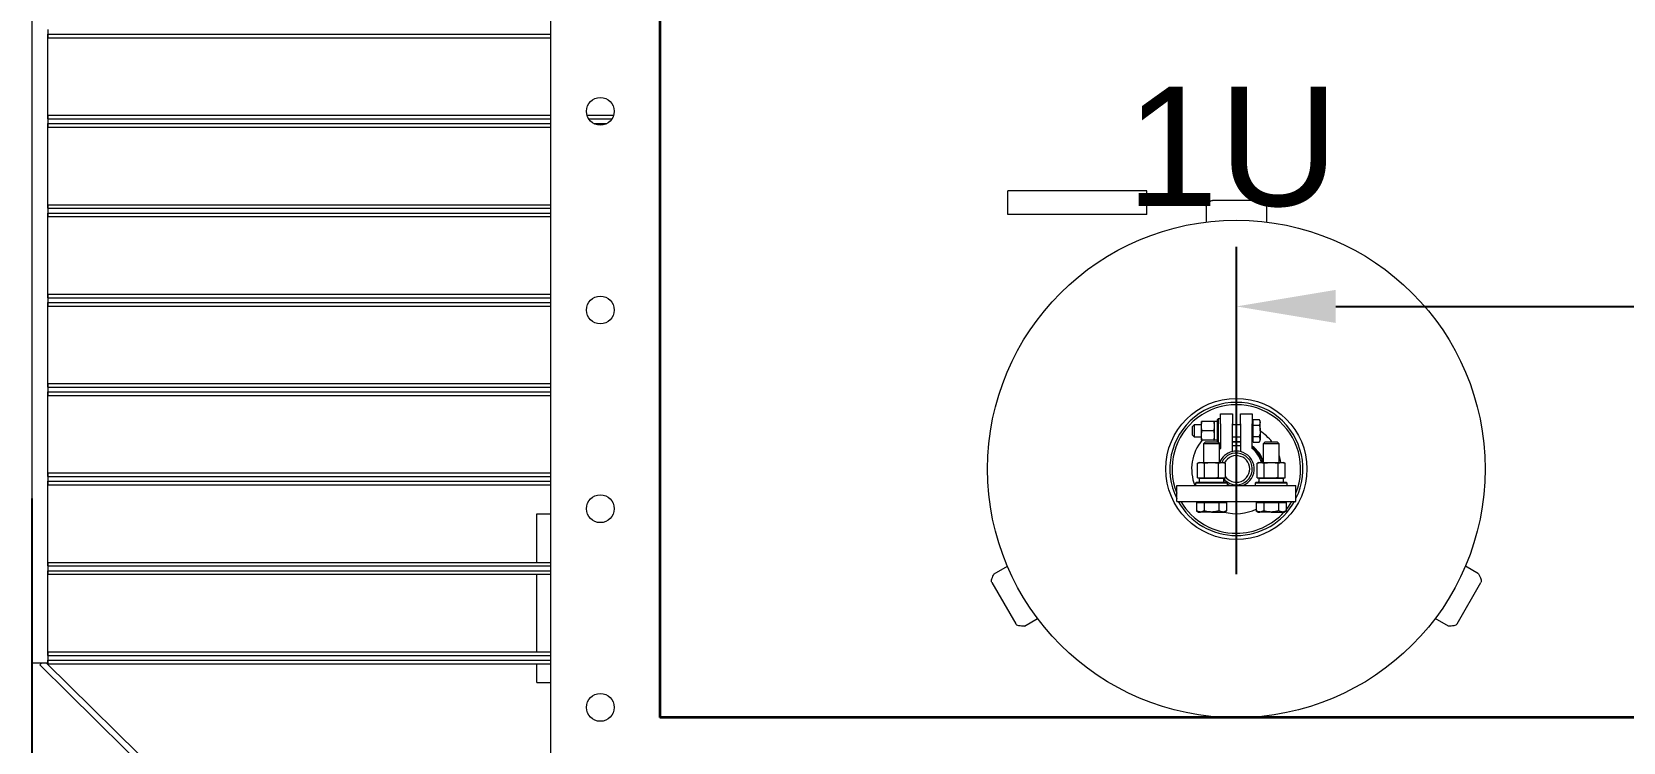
# Model space of a CAD drawing. Header units: millimetres. Extents: x 51507 to 66627, y -17810 to -7118.
# Drawn here: x 56061 to 56862, y -12912 to -12554 of the extents above; entities that cross this region are included whole.
import ezdxf
from ezdxf.enums import TextEntityAlignment as Align

# ---------------------------------------------------------------- set-up
doc = ezdxf.new("R2010")
doc.units = ezdxf.units.MM
doc.header["$LTSCALE"] = 10
for name, color, linetype, lineweight in [('2', 3, 'Continuous', 25), ('粗实线', 4, 'Continuous', 18), ('细实线', 3, 'Continuous', 35)]:
    doc.layers.add(name, color=color, linetype=linetype, lineweight=lineweight)
doc.styles.get("Standard").update_dxf_attribs({"font": ''})
doc.styles.get('Standard').set_extended_font_data('arial')
doc.dimstyles.new('1-10', dxfattribs={"dimscale": 10, "dimtxt": 3.5, "dimasz": 2.5, "dimexe": 1.5, "dimexo": 1, "dimgap": 0.5, "dimtad": 1, "dimtxsty": 'Standard', "dimcen": 2.5, "dimdle": 5, "dimclrd": 3, "dimclre": 3, "dimclrt": 3, "dimadec": 0, "dimazin": 0, "dimtfac": 1, "dimtmove": 0, "dimatfit": 2, "dimfxl": 0, "dimtolj": 1, "dimarcsym": 0})
doc.dimstyles.new('2', dxfattribs={"dimscale": 20, "dimtxt": 2.5, "dimasz": 2.5, "dimexe": 1.5, "dimexo": 0, "dimgap": 0.5, "dimtad": 1, "dimtoh": 1, "dimtxsty": 'Standard', "dimcen": -2.5, "dimdle": 5, "dimclrd": 3, "dimclre": 3, "dimclrt": 3, "dimazin": 2, "dimtfac": 1, "dimtmove": 0, "dimatfit": 2, "dimfxl": 0, "dimtolj": 1, "dimarcsym": 0})

# ---------------------------------------------------------------- blocks, each defined once
blk = doc.blocks.new('*X49')
at = {"layer": '2'}
for points in [[(56717.41, -12683.97), (56717.41, -12700.64), (56667.41, -12692.31)], [(57217.41, -12683.97), (57217.41, -12700.64), (57267.41, -12692.31)]]:
    blk.add_hatch(color=3, dxfattribs=at).paths.add_polyline_path(points, flags=0)
at = {"layer": '2', "color": 3, "lineweight": -2}
for p, q in [((56667.41, -12827.08), (56667.41, -12662.31)), ((57267.41, -12827.08), (57267.41, -12662.31)), ((56717.41, -12692.31), (57217.41, -12692.31))]:
    blk.add_line(p, q, dxfattribs=at)
at = {"layer": '2', "color": 3, "insert": (56967.41, -12656.78), "char_height": 50, "width": 221.0366, "attachment_point": 5}
blk.add_mtext('600', dxfattribs=at)
blk = doc.blocks.new('*X51')
at = {"layer": '2', "linetype": 'Continuous'}
for points in [[(56061.41, -13452.37), (56086.41, -13448.2), (56086.41, -13456.54)], [(58473.41, -13452.37), (58448.41, -13448.2), (58448.41, -13456.54)]]:
    blk.add_hatch(color=3, dxfattribs=at).paths.add_polyline_path(points, flags=0)
at = {"layer": '2', "color": 3, "linetype": 'Continuous'}
for p, q in [((56061.41, -12789.02), (56061.41, -13467.37)), ((58473.41, -12875.93), (58473.41, -13467.37)), ((56061.41, -13452.37), (58473.41, -13452.37))]:
    blk.add_line(p, q, dxfattribs=at)
at = {"layer": '2', "color": 3, "insert": (57267.41, -13429.51), "char_height": 35, "width": 209.9466, "attachment_point": 5}
blk.add_mtext('2420', dxfattribs=at)

msp = doc.modelspace()

# ---------------------------------------------------------------- linework, layer by layer
at = {"layer": '粗实线'}
for p, q in [((56322.409, -11974.113), (56322.409, -12954.113)), ((56061.409, -12056.613), (56061.409, -12871.613)), ((56069.409, -12552.913), (56069.409, -12555.313)), ((56069.409, -12597.913), (56069.409, -12555.313)), ((56069.409, -12555.313), (56322.409, -12555.313)), ((56069.409, -12555.313), (56069.409, -12557.113)), ((56069.409, -12557.113), (56322.409, -12557.113)), ((56069.409, -12596.113), (56069.409, -12557.113)), ((56069.409, -12596.113), (56322.409, -12596.113)), ((56069.409, -12596.113), (56069.409, -12597.913)), ((56069.409, -12597.913), (56069.409, -12600.313)), ((56069.409, -12597.913), (56322.409, -12597.913)), ((56069.409, -12642.913), (56069.409, -12600.313)), ((56069.409, -12600.313), (56322.409, -12600.313)), ((56069.409, -12600.313), (56069.409, -12602.113)), ((56340.701, -12596.113), (56354.117, -12596.113)), ((56341.53, -12597.913), (56353.288, -12597.913)), ((56344.159, -12600.313), (56350.658, -12600.313)), ((56069.409, -12602.113), (56322.409, -12602.113)), ((56069.409, -12641.113), (56069.409, -12602.113)), ((56069.409, -12641.113), (56322.409, -12641.113)), ((56069.409, -12641.113), (56069.409, -12642.913)), ((56552.409, -12646.113), (56552.409, -12634.113)), ((56622.409, -12634.113), (56552.409, -12634.113)), ((56622.409, -12646.113), (56622.409, -12634.113)), ((56679.409, -12638.986), (56655.409, -12638.986)), ((56069.409, -12642.913), (56069.409, -12645.313)), ((56069.409, -12642.913), (56322.409, -12642.913)), ((56069.409, -12687.913), (56069.409, -12645.313)), ((56069.409, -12645.313), (56322.409, -12645.313)), ((56069.409, -12645.313), (56069.409, -12647.113)), ((56069.409, -12647.113), (56322.409, -12647.113)), ((56069.409, -12686.113), (56069.409, -12647.113)), ((56622.409, -12646.113), (56552.409, -12646.113)), ((56652.209, -12642.186), (56652.209, -12649.871)), ((56682.609, -12642.186), (56682.609, -12649.871)), ((56069.409, -12686.113), (56322.409, -12686.113)), ((56069.409, -12686.113), (56069.409, -12687.913)), ((56069.409, -12687.913), (56069.409, -12690.313)), ((56069.409, -12687.913), (56322.409, -12687.913)), ((56069.409, -12732.913), (56069.409, -12690.313)), ((56069.409, -12690.313), (56322.409, -12690.313)), ((56069.409, -12690.313), (56069.409, -12692.113)), ((56069.409, -12692.113), (56322.409, -12692.113)), ((56069.409, -12731.113), (56069.409, -12692.113)), ((56069.409, -12731.113), (56322.409, -12731.113)), ((56069.409, -12731.113), (56069.409, -12732.913)), ((56069.409, -12732.913), (56069.409, -12735.313)), ((56069.409, -12732.913), (56322.409, -12732.913)), ((56069.409, -12777.913), (56069.409, -12735.313)), ((56069.409, -12735.313), (56322.409, -12735.313)), ((56069.409, -12735.313), (56069.409, -12737.113)), ((56069.409, -12737.113), (56322.409, -12737.113)), ((56069.409, -12776.113), (56069.409, -12737.113)), ((56646.209, -12751.916), (56645.409, -12752.716)), ((56645.409, -12754.916), (56645.409, -12752.716)), ((56649.809, -12751.916), (56646.209, -12751.916)), ((56646.209, -12751.916), (56646.209, -12754.916)), ((56649.809, -12752.558), (56650.004, -12750.2)), ((56650.004, -12750.2), (56649.809, -12750.2)), ((56649.809, -12752.558), (56649.809, -12750.2)), ((56650.004, -12754.916), (56649.809, -12752.558)), ((56649.809, -12757.273), (56649.809, -12752.558)), ((56656.013, -12750.2), (56650.004, -12750.2)), ((56656.013, -12750.2), (56656.209, -12752.558)), ((56656.209, -12750.2), (56656.013, -12750.2)), ((56656.209, -12752.558), (56656.013, -12754.916)), ((56656.209, -12750.2), (56656.209, -12752.558)), ((56657.809, -12750.275), (56656.209, -12750.275)), ((56656.209, -12752.558), (56656.209, -12757.273)), ((56658.209, -12748.916), (56657.809, -12749.316)), ((56657.809, -12749.316), (56657.809, -12760.472)), ((56659.409, -12748.916), (56658.209, -12748.916)), ((56658.209, -12748.916), (56658.209, -12760.772)), ((56659.409, -12751.416), (56659.409, -12746.416)), ((56659.409, -12746.416), (56665.409, -12746.416)), ((56659.409, -12751.416), (56659.409, -12763.866)), ((56665.409, -12746.416), (56665.409, -12751.416)), ((56665.409, -12765.338), (56665.409, -12751.416)), ((56665.409, -12751.702), (56667.409, -12751.613)), ((56669.409, -12751.916), (56665.409, -12751.916)), ((56667.409, -12751.613), (56669.409, -12751.702)), ((56669.409, -12751.416), (56669.409, -12746.416)), ((56669.409, -12746.416), (56675.409, -12746.416)), ((56669.409, -12751.416), (56669.409, -12765.338)), ((56675.409, -12746.416), (56675.409, -12751.416)), ((56675.909, -12749.916), (56675.409, -12749.916)), ((56675.409, -12763.866), (56675.409, -12751.416)), ((56675.909, -12750.585), (56675.909, -12749.142)), ((56675.909, -12749.142), (56678.962, -12749.142)), ((56675.909, -12752.029), (56675.909, -12750.585)), ((56675.909, -12752.029), (56678.962, -12752.029)), ((56675.909, -12754.916), (56675.909, -12752.029)), ((56679.409, -12749.916), (56678.962, -12749.142)), ((56678.962, -12749.142), (56679.409, -12750.585)), ((56679.409, -12750.585), (56679.409, -12749.916)), ((56679.409, -12754.916), (56679.409, -12750.585)), ((56645.409, -12757.116), (56645.409, -12754.916)), ((56645.409, -12757.116), (56646.209, -12757.916)), ((56646.209, -12754.916), (56646.209, -12757.916)), ((56646.209, -12757.916), (56649.809, -12757.916)), ((56649.809, -12757.273), (56650.004, -12754.916)), ((56650.004, -12759.631), (56649.809, -12757.273)), ((56649.809, -12759.631), (56649.809, -12757.273)), ((56649.809, -12759.631), (56650.004, -12759.631)), ((56656.013, -12754.916), (56650.004, -12754.916)), ((56656.013, -12759.631), (56650.004, -12759.631)), ((56651.909, -12760.472), (56650.909, -12761.472)), ((56650.909, -12761.472), (56650.909, -12770.872)), ((56654.909, -12761.472), (56650.909, -12761.472)), ((56651.909, -12760.472), (56654.909, -12760.472)), ((56654.909, -12760.472), (56657.909, -12760.472)), ((56658.909, -12761.472), (56654.909, -12761.472)), ((56656.013, -12754.916), (56656.209, -12757.273)), ((56656.209, -12757.273), (56656.013, -12759.631)), ((56656.013, -12759.631), (56656.209, -12759.631)), ((56656.209, -12757.273), (56656.209, -12759.631)), ((56657.809, -12759.539), (56656.209, -12759.539)), ((56658.909, -12761.472), (56657.909, -12760.472)), ((56658.352, -12760.916), (56659.409, -12760.916)), ((56658.909, -12770.872), (56658.909, -12761.472)), ((56665.409, -12757.916), (56669.409, -12757.916)), ((56665.409, -12760.256), (56667.409, -12760.113)), ((56665.409, -12760.635), (56667.409, -12760.488)), ((56667.409, -12760.113), (56669.409, -12760.256)), ((56667.409, -12760.488), (56669.409, -12760.635)), ((56675.409, -12759.916), (56675.909, -12759.916)), ((56675.909, -12757.802), (56675.909, -12754.916)), ((56675.909, -12757.802), (56678.962, -12757.802)), ((56675.909, -12759.246), (56675.909, -12757.802)), ((56675.909, -12760.689), (56675.909, -12759.246)), ((56675.909, -12760.689), (56678.962, -12760.689)), ((56678.962, -12757.802), (56679.409, -12759.246)), ((56678.962, -12760.689), (56679.409, -12759.916)), ((56679.409, -12754.916), (56679.409, -12759.246)), ((56679.409, -12759.916), (56679.409, -12759.246)), ((56681.909, -12760.472), (56680.909, -12761.472)), ((56680.909, -12761.472), (56680.909, -12770.872)), ((56684.909, -12761.472), (56680.909, -12761.472)), ((56681.909, -12760.472), (56684.909, -12760.472)), ((56684.909, -12760.472), (56687.909, -12760.472)), ((56688.909, -12761.472), (56684.909, -12761.472)), ((56688.909, -12761.472), (56687.909, -12760.472)), ((56688.909, -12770.872), (56688.909, -12761.472)), ((56659.409, -12763.866), (56658.909, -12764.277)), ((56669.409, -12762.53), (56665.409, -12762.53)), ((56069.409, -12776.113), (56322.409, -12776.113)), ((56069.409, -12776.113), (56069.409, -12777.913)), ((56648.76, -12770.872), (56647.809, -12771.127)), ((56647.809, -12771.127), (56649.584, -12770.872)), ((56647.809, -12778.517), (56647.809, -12771.127)), ((56648.76, -12770.872), (56649.584, -12770.872)), ((56649.584, -12770.872), (56651.359, -12771.127)), ((56649.584, -12770.872), (56654.909, -12770.872)), ((56651.359, -12771.127), (56654.909, -12770.872)), ((56651.359, -12778.517), (56651.359, -12771.127)), ((56654.909, -12770.872), (56660.234, -12770.872)), ((56658.459, -12771.127), (56660.234, -12770.872)), ((56658.459, -12778.517), (56658.459, -12771.127)), ((56660.234, -12770.872), (56662.009, -12771.127)), ((56660.234, -12770.872), (56661.058, -12770.872)), ((56662.009, -12771.127), (56661.058, -12770.872)), ((56662.009, -12778.517), (56662.009, -12771.127)), ((56678.76, -12770.872), (56677.809, -12771.127)), ((56677.809, -12771.127), (56679.584, -12770.872)), ((56677.809, -12778.517), (56677.809, -12771.127)), ((56678.76, -12770.872), (56679.584, -12770.872)), ((56679.584, -12770.872), (56681.359, -12771.127)), ((56679.584, -12770.872), (56684.909, -12770.872)), ((56681.359, -12771.127), (56684.909, -12770.872)), ((56681.359, -12778.517), (56681.359, -12771.127)), ((56684.909, -12770.872), (56690.234, -12770.872)), ((56688.459, -12771.127), (56690.234, -12770.872)), ((56688.459, -12778.517), (56688.459, -12771.127)), ((56690.234, -12770.872), (56692.009, -12771.127)), ((56690.234, -12770.872), (56691.058, -12770.872)), ((56692.009, -12771.127), (56691.058, -12770.872)), ((56692.009, -12778.517), (56692.009, -12771.127)), ((56069.409, -12777.913), (56069.409, -12780.313)), ((56069.409, -12777.913), (56322.409, -12777.913)), ((56069.409, -12822.913), (56069.409, -12780.313)), ((56069.409, -12780.313), (56322.409, -12780.313)), ((56069.409, -12780.313), (56069.409, -12782.113)), ((56069.409, -12782.113), (56322.409, -12782.113)), ((56069.409, -12821.113), (56069.409, -12782.113)), ((56637.409, -12782.472), (56697.409, -12782.472)), ((56637.409, -12790.472), (56637.409, -12782.472)), ((56647.309, -12780.872), (56646.909, -12781.272)), ((56646.909, -12781.272), (56646.909, -12782.472)), ((56662.909, -12781.272), (56646.909, -12781.272)), ((56662.509, -12780.872), (56647.309, -12780.872)), ((56647.809, -12778.517), (56648.76, -12778.772)), ((56649.584, -12778.772), (56647.809, -12778.517)), ((56648.76, -12778.772), (56649.584, -12778.772)), ((56648.77, -12778.772), (56648.77, -12780.872)), ((56651.359, -12778.517), (56649.584, -12778.772)), ((56649.584, -12778.772), (56654.909, -12778.772)), ((56654.909, -12778.772), (56651.359, -12778.517)), ((56654.909, -12778.772), (56660.234, -12778.772)), ((56660.234, -12778.772), (56658.459, -12778.517)), ((56662.009, -12778.517), (56660.234, -12778.772)), ((56660.234, -12778.772), (56661.058, -12778.772)), ((56661.047, -12780.872), (56661.047, -12778.772)), ((56661.467, -12780.872), (56661.047, -12780.479)), ((56661.058, -12778.772), (56662.009, -12778.517)), ((56662.909, -12781.272), (56662.509, -12780.872)), ((56662.909, -12782.472), (56662.909, -12781.272)), ((56677.309, -12780.872), (56676.909, -12781.272)), ((56676.909, -12781.272), (56676.909, -12782.472)), ((56692.909, -12781.272), (56676.909, -12781.272)), ((56692.509, -12780.872), (56677.309, -12780.872)), ((56677.809, -12778.517), (56678.76, -12778.772)), ((56679.584, -12778.772), (56677.809, -12778.517)), ((56678.513, -12780.872), (56678.77, -12780.43)), ((56678.76, -12778.772), (56679.584, -12778.772)), ((56678.77, -12778.772), (56678.77, -12780.872)), ((56681.359, -12778.517), (56679.584, -12778.772)), ((56679.584, -12778.772), (56684.909, -12778.772)), ((56684.909, -12778.772), (56681.359, -12778.517)), ((56684.909, -12778.772), (56690.234, -12778.772)), ((56690.234, -12778.772), (56688.459, -12778.517)), ((56692.009, -12778.517), (56690.234, -12778.772)), ((56690.234, -12778.772), (56691.058, -12778.772)), ((56691.047, -12780.872), (56691.047, -12778.772)), ((56691.058, -12778.772), (56692.009, -12778.517)), ((56692.909, -12781.272), (56692.509, -12780.872)), ((56692.909, -12782.472), (56692.909, -12781.272)), ((56697.409, -12790.472), (56697.409, -12782.472)), ((56637.409, -12790.472), (56697.409, -12790.472)), ((56647.403, -12791.072), (56647.403, -12795.192)), ((56647.403, -12791.072), (56649.28, -12791.072)), ((56648.409, -12790.472), (56648.409, -12791.072)), ((56649.28, -12791.072), (56651.156, -12791.072)), ((56651.156, -12791.072), (56651.156, -12795.192)), ((56651.156, -12791.072), (56654.909, -12791.072)), ((56654.909, -12791.072), (56658.662, -12791.072)), ((56658.662, -12791.072), (56658.662, -12795.192)), ((56658.662, -12791.072), (56660.538, -12791.072)), ((56660.538, -12791.072), (56662.414, -12791.072)), ((56661.409, -12791.072), (56661.409, -12790.472)), ((56662.414, -12791.072), (56662.414, -12795.192)), ((56677.403, -12791.072), (56677.403, -12795.192)), ((56677.403, -12791.072), (56679.28, -12791.072)), ((56678.409, -12790.472), (56678.409, -12791.072)), ((56679.28, -12791.072), (56681.156, -12791.072)), ((56681.156, -12791.072), (56681.156, -12795.192)), ((56681.156, -12791.072), (56684.909, -12791.072)), ((56684.909, -12791.072), (56688.662, -12791.072)), ((56688.662, -12791.072), (56688.662, -12795.192)), ((56688.662, -12791.072), (56690.538, -12791.072)), ((56690.538, -12791.072), (56692.414, -12791.072)), ((56691.409, -12791.072), (56691.409, -12790.472)), ((56692.414, -12791.072), (56692.414, -12795.192)), ((56315.409, -12796.613), (56322.409, -12796.613)), ((56315.409, -12821.113), (56315.409, -12796.613)), ((56647.403, -12795.192), (56648.409, -12795.772)), ((56648.409, -12795.772), (56649.28, -12795.772)), ((56651.156, -12795.192), (56649.28, -12795.772)), ((56654.909, -12795.772), (56649.28, -12795.772)), ((56654.909, -12795.772), (56660.538, -12795.772)), ((56662.414, -12795.192), (56660.538, -12795.772)), ((56660.538, -12795.772), (56661.409, -12795.772)), ((56661.409, -12795.772), (56662.414, -12795.192)), ((56677.403, -12795.192), (56678.409, -12795.772)), ((56678.409, -12795.772), (56679.28, -12795.772)), ((56681.156, -12795.192), (56679.28, -12795.772)), ((56684.909, -12795.772), (56679.28, -12795.772)), ((56684.909, -12795.772), (56690.538, -12795.772)), ((56692.414, -12795.192), (56690.538, -12795.772)), ((56690.538, -12795.772), (56691.409, -12795.772)), ((56691.409, -12795.772), (56692.414, -12795.192)), ((56069.409, -12821.113), (56322.409, -12821.113)), ((56069.409, -12821.113), (56069.409, -12822.913)), ((56069.409, -12822.913), (56069.409, -12825.313)), ((56069.409, -12822.913), (56322.409, -12822.913)), ((56069.409, -12867.913), (56069.409, -12825.313)), ((56069.409, -12825.313), (56322.409, -12825.313)), ((56069.409, -12825.313), (56069.409, -12827.113)), ((56545.557, -12826.913), (56552.213, -12823.07)), ((56789.261, -12826.913), (56782.605, -12823.07)), ((56069.409, -12827.113), (56322.409, -12827.113)), ((56069.409, -12866.113), (56069.409, -12827.113)), ((56315.409, -12866.113), (56315.409, -12827.113)), ((56544.385, -12831.284), (56556.385, -12852.068)), ((56778.432, -12852.068), (56790.432, -12831.284)), ((56560.757, -12853.24), (56567.413, -12849.397)), ((56774.061, -12853.24), (56767.405, -12849.397)), ((56061.409, -12871.613), (56065.409, -12871.613)), ((56065.356, -12872.681), (56066.409, -12871.613)), ((56408.856, -13211.181), (56065.356, -12872.681)), ((56065.409, -12871.613), (56069.409, -12871.613)), ((56406.909, -13205.05), (56068.546, -12871.613)), ((56069.409, -12866.113), (56322.409, -12866.113)), ((56069.409, -12866.113), (56069.409, -12867.913)), ((56069.409, -12867.913), (56069.409, -12870.313)), ((56069.409, -12867.913), (56322.409, -12867.913)), ((56069.409, -12871.613), (56069.409, -12870.313)), ((56069.409, -12870.313), (56322.409, -12870.313)), ((56069.409, -12870.313), (56069.409, -12872.113)), ((56069.409, -12872.113), (56322.409, -12872.113)), ((56315.409, -12881.613), (56315.409, -12872.113)), ((56315.409, -12881.613), (56322.409, -12881.613))]:
    msp.add_line(p, q, dxfattribs=at)
for points in [[(56658.909, -12762.988), (56658.998, -12762.921), (56659.409, -12762.624)], [(56658.909, -12763.464), (56659.224, -12763.22), (56659.409, -12763.084)], [(56688.909, -12767.479), (56689.51, -12769.897), (56689.674, -12770.872)], [(56664.074, -12782.472), (56663.07, -12781.998), (56662.909, -12781.907)], [(56678.513, -12780.872), (56678.666, -12780.615), (56678.77, -12780.43)], [(56692.414, -12794.645), (56693.585, -12793.131), (56695.324, -12790.472)]]:
    msp.add_lwpolyline(points, dxfattribs=at)
for centre, radius in [((56347.409, -12594.113), 7), ((56667.409, -12774.113), 125.168), ((56347.409, -12694.113), 7), ((56667.409, -12774.113), 35.5), ((56347.409, -12794.113), 7), ((56347.409, -12894.113), 7)]:
    msp.add_circle(centre, radius, dxfattribs=at)
for radius, start, end in [(33.5, 333.57561, 206.42439), (32.355, 338.003358, 201.996642), (22.5, 140.229874, 201.809993), (22.5, 37.318702, 57.769047), (9, 102.839588, 158.895844), (8, 270, 156.104327), (6.701, 270, 152.18468), (9.031, 77.205165, 102.794835), (9, 291.747703, 77.160412), (14, 15.358886, 55.150095), (13.625, 13.759135, 54.044555), (13, 14.434639, 52.020128), (8, 217.32491, 270), (6.701, 216.307588, 270), (33.5, 209.231591, 270), (32.355, 210.372405, 270), (33.5, 270, 330.768409), (22.5, 254.289232, 296.372014), (32.355, 270, 318.080561)]:
    msp.add_arc((56667.409, -12774.113), radius, start, end, dxfattribs=at)
for points in [[(56652.209, -12642.186), (56652.475, -12641.766), (56653.009, -12640.928), (56653.809, -12639.87), (56654.609, -12639.13), (56655.142, -12639.034), (56655.409, -12638.986)], [(56789.261, -12826.913), (56789.491, -12827.353), (56789.95, -12828.234), (56790.466, -12829.456), (56790.707, -12830.519), (56790.524, -12831.029), (56790.432, -12831.284)], [(56560.757, -12853.24), (56560.26, -12853.218), (56559.267, -12853.176), (56557.951, -12853.012), (56556.91, -12852.689), (56556.56, -12852.275), (56556.385, -12852.068)]]:
    msp.add_open_spline(points, degree=3, dxfattribs=at)
for points, knots in [([(56679.409, -12638.986), (56679.681, -12639.036), (56680.224, -12639.136), (56681.04, -12639.904), (56681.835, -12640.969), (56682.358, -12641.791), (56682.609, -12642.186)], [0, 0, 0, 0, 1.1908265, 2.3825302, 3.574239, 4.6753303, 4.6753303, 4.6753303, 4.6753303]), ([(56679.409, -12750.585), (56679.408, -12750.62), (56679.402, -12751.107), (56679.174, -12751.585), (56678.962, -12752.029)], [0, 0, 0, 0, 0.1068329, 1.5218238, 1.5218238, 1.5218238, 1.5218238]), ([(56678.962, -12752.029), (56679.018, -12752.227), (56679.281, -12753.167), (56679.353, -12754.144), (56679.409, -12754.916)], [0, 0, 0, 0, 0.6176599, 2.9272876, 2.9272876, 2.9272876, 2.9272876]), ([(56679.409, -12754.916), (56679.404, -12755.142), (56679.383, -12756.119), (56679.145, -12757.071), (56678.962, -12757.802)], [0, 0, 0, 0, 0.6790834, 2.9289863, 2.9289863, 2.9289863, 2.9289863]), ([(56679.409, -12759.246), (56679.408, -12759.28), (56679.402, -12759.767), (56679.174, -12760.245), (56678.962, -12760.689)], [0, 0, 0, 0, 0.1068329, 1.5218238, 1.5218238, 1.5218238, 1.5218238]), ([(56654.909, -12770.872), (56655.828, -12770.902), (56657.015, -12770.94), (56658.193, -12771.093), (56658.459, -12771.127)], [0, 0, 0, 0, 2.7557654, 3.5609155, 3.5609155, 3.5609155, 3.5609155]), ([(56684.909, -12770.872), (56685.828, -12770.902), (56687.015, -12770.94), (56688.193, -12771.093), (56688.459, -12771.127)], [0, 0, 0, 0, 2.7557654, 3.5609155, 3.5609155, 3.5609155, 3.5609155]), ([(56658.459, -12778.517), (56658.193, -12778.552), (56657.015, -12778.704), (56655.828, -12778.742), (56654.909, -12778.772)], [0, 0, 0, 0, 0.80515, 3.5609155, 3.5609155, 3.5609155, 3.5609155]), ([(56688.459, -12778.517), (56688.193, -12778.552), (56687.015, -12778.704), (56685.828, -12778.742), (56684.909, -12778.772)], [0, 0, 0, 0, 0.80515, 3.5609155, 3.5609155, 3.5609155, 3.5609155]), ([(56649.28, -12795.772), (56649.235, -12795.772), (56648.602, -12795.763), (56647.981, -12795.467), (56647.403, -12795.192)], [0, 0, 0, 0, 0.1389109, 1.9783714, 1.9783714, 1.9783714, 1.9783714]), ([(56654.909, -12795.772), (56654.602, -12795.765), (56653.332, -12795.736), (56652.094, -12795.426), (56651.156, -12795.192)], [0, 0, 0, 0, 0.9209172, 3.8077809, 3.8077809, 3.8077809, 3.8077809]), ([(56658.662, -12795.192), (56658.388, -12795.268), (56657.166, -12795.61), (56655.895, -12795.701), (56654.909, -12795.772)], [0, 0, 0, 0, 0.8513774, 3.8056634, 3.8056634, 3.8056634, 3.8056634]), ([(56660.538, -12795.772), (56660.493, -12795.772), (56659.86, -12795.763), (56659.239, -12795.467), (56658.662, -12795.192)], [0, 0, 0, 0, 0.1389109, 1.9783714, 1.9783714, 1.9783714, 1.9783714]), ([(56679.28, -12795.772), (56679.235, -12795.772), (56678.602, -12795.763), (56677.981, -12795.467), (56677.403, -12795.192)], [0, 0, 0, 0, 0.1389109, 1.9783714, 1.9783714, 1.9783714, 1.9783714]), ([(56684.909, -12795.772), (56684.602, -12795.765), (56683.332, -12795.736), (56682.094, -12795.426), (56681.156, -12795.192)], [0, 0, 0, 0, 0.9209172, 3.8077809, 3.8077809, 3.8077809, 3.8077809]), ([(56688.662, -12795.192), (56688.388, -12795.268), (56687.166, -12795.61), (56685.895, -12795.701), (56684.909, -12795.772)], [0, 0, 0, 0, 0.8513774, 3.8056634, 3.8056634, 3.8056634, 3.8056634]), ([(56690.538, -12795.772), (56690.493, -12795.772), (56689.86, -12795.763), (56689.239, -12795.467), (56688.662, -12795.192)], [0, 0, 0, 0, 0.1389109, 1.9783714, 1.9783714, 1.9783714, 1.9783714]), ([(56544.385, -12831.284), (56544.293, -12831.024), (56544.108, -12830.503), (56544.365, -12829.413), (56544.89, -12828.191), (56545.34, -12827.327), (56545.557, -12826.913)], [0, 0, 0, 0, 1.1908265, 2.3825302, 3.574239, 4.6753303, 4.6753303, 4.6753303, 4.6753303]), ([(56778.432, -12852.068), (56778.253, -12852.279), (56777.895, -12852.7), (56776.822, -12853.022), (56775.501, -12853.178), (56774.528, -12853.22), (56774.061, -12853.24)], [0, 0, 0, 0, 1.1908265, 2.3825302, 3.574239, 4.6753303, 4.6753303, 4.6753303, 4.6753303])]:
    msp.add_open_spline(points, degree=3, knots=knots, dxfattribs=at)
at = {"layer": '细实线'}
for p in [(56377.409, -12029.113), (58157.409, -12899.113)]:
    msp.add_line(p, (56377.409, -12899.113), dxfattribs=at)

# ---------------------------------------------------------------- texts
at = {"layer": '2'}
msp.add_text('1U', height=60, dxfattribs=at).set_placement((56665.409, -12611.721), align=Align.MIDDLE_CENTER)

# ---------------------------------------------------------------- dimensions: what is measured, and where the dimension line sits
dim = msp.add_linear_dim(base=(57267.409, -12692.308), p1=(56667.409, -12827.082), p2=(57267.409, -12827.082), dimstyle='2', override={"dimsah": 1, "dimtzin": 8}, dxfattribs=at)
dim.commit()
dim.dimension.update_dxf_attribs({"geometry": '*X49', "text_midpoint": (56967.409, -12656.78)})
dim = msp.add_linear_dim(base=(58473.409, -13452.369), p1=(56061.409, -12779.02), p2=(58473.409, -12865.935), text='2420', dimstyle='1-10', override={"dimsah": 1}, dxfattribs=at)
dim.commit()
dim.dimension.update_dxf_attribs({"geometry": '*X51', "text_midpoint": (57267.409, -13429.509)})

doc.saveas('drawing.dxf')
